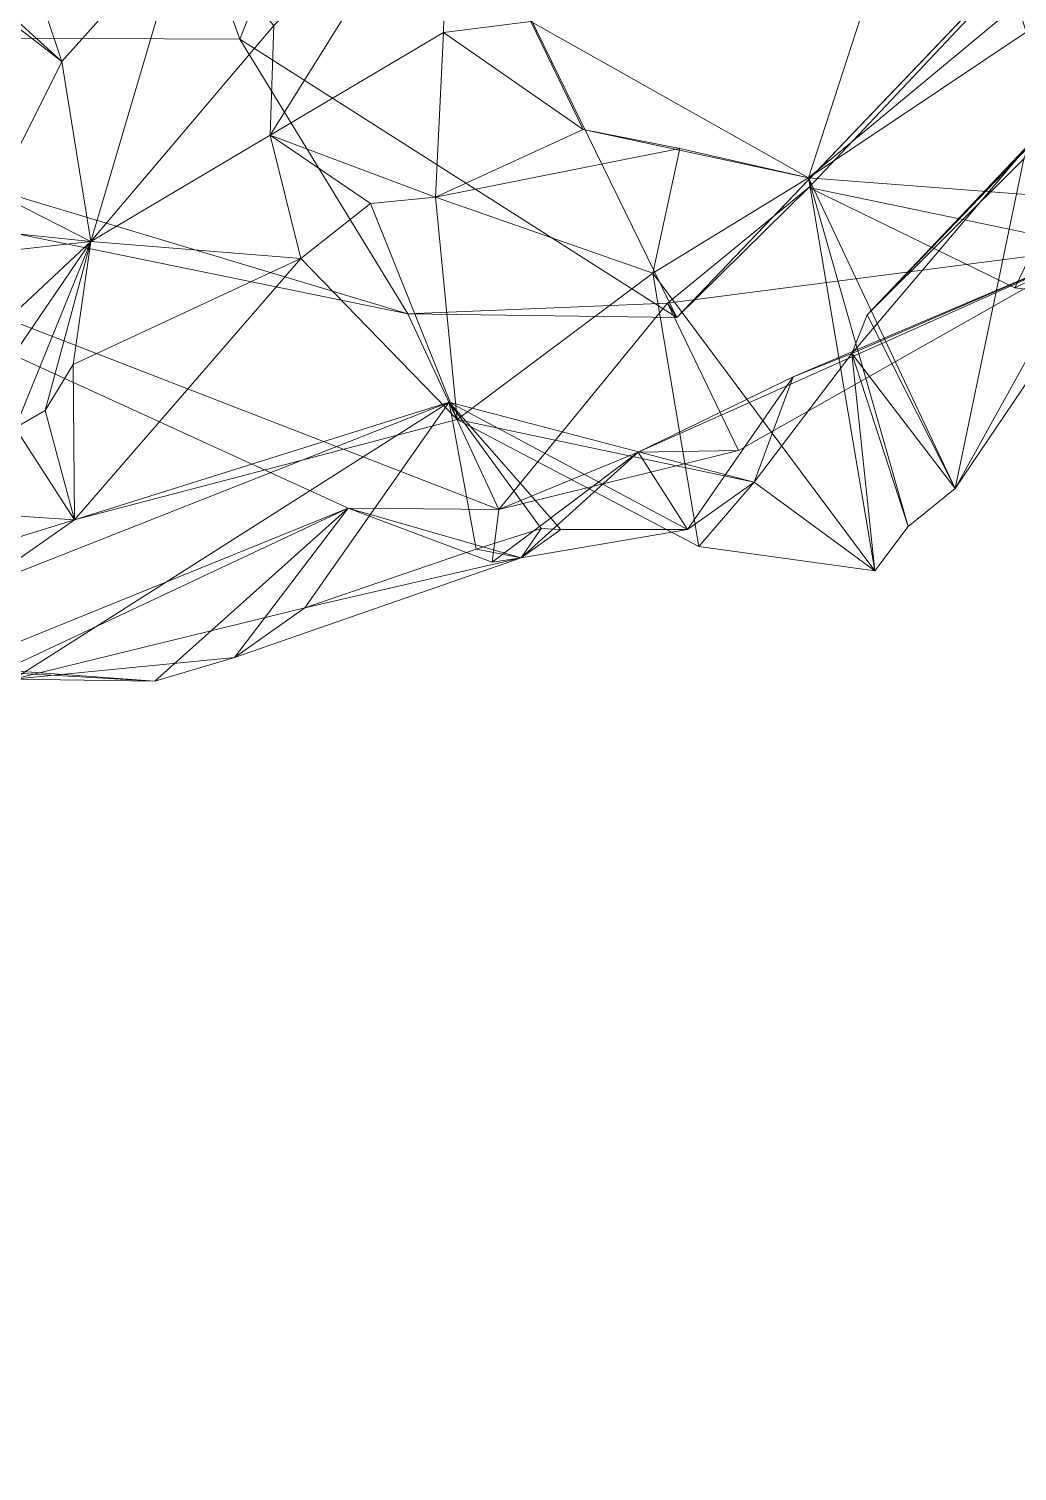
# Model space of a CAD drawing. Extents: x 8150 to 8561, y 2087 to 2332.
# Drawn here: x 8357.4 to 8415.8, y 2090.6 to 2175.9 of the extents above; entities that cross this region are included whole.
import ezdxf

# ---------------------------------------------------------------- set-up
doc = ezdxf.new("R2010")
doc.units = 0
doc.header["$MEASUREMENT"] = 0
doc.linetypes.add('CONTINUOUS2', pattern=[0])

msp = doc.modelspace()

# ---------------------------------------------------------------- linework, layer by layer
at = {"color": 7, "linetype": 'CONTINUOUS', "lineweight": 0}
msp.add_line((8395.687, 2158.784, -1175), (8434.349, 2199.258, -1150), dxfattribs=at)
at = {"color": 2, "linetype": 'CONTINUOUS2', "lineweight": 0}
for points in [[(8347.406, 2209.456, -1375), (8343.373, 2188.442, -1375), (8359.336, 2173.93, -1350), (8347.406, 2209.456, -1375)], [(8359.336, 2173.93, -1350), (8366.583, 2182.051, -1350), (8347.406, 2209.456, -1375), (8359.336, 2173.93, -1350)], [(8316.589, 2193.097, -1175.832), (8361.208, 2199.188, -1162.171), (8325.118, 2175.448, -1181.786), (8316.589, 2193.097, -1175.832)], [(8325.118, 2175.448, -1181.786), (8361.208, 2199.188, -1162.171), (8369.866, 2175.261, -1175), (8325.118, 2175.448, -1181.786)], [(8377.813, 2195.42, -1167.739), (8369.866, 2175.261, -1175), (8361.208, 2199.188, -1162.171), (8377.813, 2195.42, -1167.739)], [(8434.349, 2199.258, -1150), (8395.687, 2158.784, -1175), (8377.813, 2195.42, -1167.739), (8434.349, 2199.258, -1150)], [(8403.492, 2166.476, -1200), (8395.687, 2158.784, -1175), (8434.349, 2199.258, -1150), (8403.492, 2166.476, -1200)], [(8415.679, 2160.537, -1200), (8403.492, 2166.476, -1200), (8434.349, 2199.258, -1150), (8415.679, 2160.537, -1200)], [(8434.349, 2199.258, -1150), (8437.443, 2157.845, -1200), (8415.679, 2160.537, -1200), (8434.349, 2199.258, -1150)], [(8377.813, 2195.42, -1167.739), (8395.687, 2158.784, -1175), (8369.866, 2175.261, -1175), (8377.813, 2195.42, -1167.739)], [(8343.373, 2188.442, -1375), (8343.866, 2185.904, -1375), (8359.336, 2173.93, -1350), (8343.373, 2188.442, -1375)], [(8387.068, 2176.3, -1323.778), (8403.474, 2167.059, -1300), (8410.405, 2188.363, -1320.383), (8387.068, 2176.3, -1323.778)], [(8415.85, 2177.332, -1304.975), (8410.405, 2188.363, -1320.383), (8403.474, 2167.059, -1300), (8415.85, 2177.332, -1304.975)], [(8355.444, 2166.144, -1350), (8359.336, 2173.93, -1350), (8343.866, 2185.904, -1375), (8355.444, 2166.144, -1350)], [(8382.161, 2186.437, -1339.118), (8371.882, 2176.064, -1336.988), (8371.657, 2169.578, -1325), (8382.161, 2186.437, -1339.118)], [(8371.657, 2169.578, -1325), (8381.895, 2175.657, -1325), (8382.161, 2186.437, -1339.118), (8371.657, 2169.578, -1325)], [(8387.068, 2176.3, -1323.778), (8382.161, 2186.437, -1339.118), (8381.895, 2175.657, -1325), (8387.068, 2176.3, -1323.778)], [(8366.583, 2182.051, -1350), (8359.336, 2173.93, -1350), (8361.062, 2163.288, -1325), (8366.583, 2182.051, -1350)], [(8361.062, 2163.288, -1325), (8371.882, 2176.064, -1336.988), (8366.583, 2182.051, -1350), (8361.062, 2163.288, -1325)], [(8403.474, 2167.059, -1300), (8416.342, 2175.664, -1300), (8415.85, 2177.332, -1304.975), (8403.474, 2167.059, -1300)], [(8371.657, 2169.578, -1325), (8371.882, 2176.064, -1336.988), (8361.062, 2163.288, -1325), (8371.657, 2169.578, -1325)], [(8381.423, 2165.902, -1300), (8381.895, 2175.657, -1325), (8371.657, 2169.578, -1325), (8381.423, 2165.902, -1300)], [(8381.895, 2175.657, -1325), (8381.423, 2165.902, -1300), (8390.161, 2169.911, -1305.881), (8381.895, 2175.657, -1325)], [(8387.068, 2176.3, -1323.778), (8381.895, 2175.657, -1325), (8390.161, 2169.911, -1305.881), (8387.068, 2176.3, -1323.778)], [(8387.068, 2176.3, -1323.778), (8390.161, 2169.911, -1305.881), (8403.474, 2167.059, -1300), (8387.068, 2176.3, -1323.778)], [(8423.525, 2165.515, -1285.09), (8416.342, 2175.664, -1300), (8403.474, 2167.059, -1300), (8423.525, 2165.515, -1285.09)], [(8369.866, 2175.261, -1175), (8379.801, 2159.003, -1191.648), (8325.118, 2175.448, -1181.786), (8369.866, 2175.261, -1175)], [(8327.922, 2169.638, -1198.182), (8325.118, 2175.448, -1181.786), (8379.801, 2159.003, -1191.648), (8327.922, 2169.638, -1198.182)], [(8395.687, 2158.784, -1175), (8379.801, 2159.003, -1191.648), (8369.866, 2175.261, -1175), (8395.687, 2158.784, -1175)], [(8355.444, 2166.144, -1350), (8361.062, 2163.288, -1325), (8359.336, 2173.93, -1350), (8355.444, 2166.144, -1350)], [(8327.922, 2169.638, -1198.182), (8379.801, 2159.003, -1191.648), (8385.171, 2147.434, -1217.661), (8327.922, 2169.638, -1198.182)], [(8385.171, 2147.434, -1217.661), (8376.266, 2147.516, -1225), (8327.922, 2169.638, -1198.182), (8385.171, 2147.434, -1217.661)], [(8327.922, 2169.638, -1198.182), (8376.266, 2147.516, -1225), (8345.461, 2135.017, -1225), (8327.922, 2169.638, -1198.182)], [(8361.062, 2163.288, -1325), (8373.47, 2162.286, -1300), (8371.657, 2169.578, -1325), (8361.062, 2163.288, -1325)], [(8377.591, 2165.54, -1300), (8371.657, 2169.578, -1325), (8373.47, 2162.286, -1300), (8377.591, 2165.54, -1300)], [(8377.591, 2165.54, -1300), (8381.423, 2165.902, -1300), (8371.657, 2169.578, -1325), (8377.591, 2165.54, -1300)], [(8395.882, 2168.794, -1300), (8390.161, 2169.911, -1305.881), (8381.423, 2165.902, -1300), (8395.882, 2168.794, -1300)], [(8403.474, 2167.059, -1300), (8390.161, 2169.911, -1305.881), (8395.882, 2168.794, -1300), (8403.474, 2167.059, -1300)], [(8381.423, 2165.902, -1300), (8394.269, 2161.422, -1287.751), (8395.882, 2168.794, -1300), (8381.423, 2165.902, -1300)], [(8395.882, 2168.794, -1300), (8394.269, 2161.422, -1287.751), (8403.474, 2167.059, -1300), (8395.882, 2168.794, -1300)], [(8416.6, 2169.124, -1248.049), (8406.94, 2158.949, -1250), (8406.047, 2156.667, -1250), (8416.6, 2169.124, -1248.049)], [(8416.6, 2169.124, -1248.049), (8406.047, 2156.667, -1250), (8420.542, 2162.923, -1225), (8416.6, 2169.124, -1248.049)], [(8416.464, 2168.872, -1250), (8406.94, 2158.949, -1250), (8416.6, 2169.124, -1248.049), (8416.464, 2168.872, -1250)], [(8416.464, 2168.872, -1250), (8416.208, 2168.168, -1264.917), (8406.94, 2158.949, -1250), (8416.464, 2168.872, -1250)], [(8406.94, 2158.949, -1250), (8416.208, 2168.168, -1264.917), (8412.146, 2148.678, -1275), (8406.94, 2158.949, -1250)], [(8412.146, 2148.678, -1275), (8416.208, 2168.168, -1264.917), (8422.16, 2166.741, -1275), (8412.146, 2148.678, -1275)], [(8407.402, 2143.8, -1275), (8403.474, 2167.059, -1300), (8394.269, 2161.422, -1287.751), (8407.402, 2143.8, -1275)], [(8407.402, 2143.8, -1275), (8409.379, 2146.437, -1275), (8403.474, 2167.059, -1300), (8407.402, 2143.8, -1275)], [(8403.474, 2167.059, -1300), (8409.379, 2146.437, -1275), (8412.146, 2148.678, -1275), (8403.474, 2167.059, -1300)], [(8403.474, 2167.059, -1300), (8412.146, 2148.678, -1275), (8423.525, 2165.515, -1285.09), (8403.474, 2167.059, -1300)], [(8355.444, 2166.144, -1350), (8354.169, 2163.996, -1350), (8361.062, 2163.288, -1325), (8355.444, 2166.144, -1350)], [(8403.492, 2166.476, -1200), (8395.137, 2159.629, -1200.871), (8395.687, 2158.784, -1175), (8403.492, 2166.476, -1200)], [(8403.492, 2166.476, -1200), (8420.542, 2162.923, -1225), (8395.137, 2159.629, -1200.871), (8403.492, 2166.476, -1200)], [(8415.679, 2160.537, -1200), (8420.542, 2162.923, -1225), (8403.492, 2166.476, -1200), (8415.679, 2160.537, -1200)], [(8422.16, 2166.741, -1275), (8423.525, 2165.515, -1285.09), (8412.146, 2148.678, -1275), (8422.16, 2166.741, -1275)], [(8377.591, 2165.54, -1300), (8373.47, 2162.286, -1300), (8382.703, 2152.751, -1276.986), (8377.591, 2165.54, -1300)], [(8381.423, 2165.902, -1300), (8377.591, 2165.54, -1300), (8382.703, 2152.751, -1276.986), (8381.423, 2165.902, -1300)], [(8394.269, 2161.422, -1287.751), (8381.423, 2165.902, -1300), (8382.703, 2152.751, -1276.986), (8394.269, 2161.422, -1287.751)], [(8354.169, 2163.996, -1350), (8351.753, 2162.251, -1350), (8361.062, 2163.288, -1325), (8354.169, 2163.996, -1350)], [(8349.736, 2152.697, -1341.651), (8351.593, 2149.417, -1327.335), (8361.062, 2163.288, -1325), (8349.736, 2152.697, -1341.651)], [(8361.062, 2163.288, -1325), (8351.753, 2162.251, -1350), (8349.736, 2152.697, -1341.651), (8361.062, 2163.288, -1325)], [(8351.593, 2149.417, -1327.335), (8356.578, 2152.272, -1300), (8361.062, 2163.288, -1325), (8351.593, 2149.417, -1327.335)], [(8361.062, 2163.288, -1325), (8356.578, 2152.272, -1300), (8358.353, 2153.286, -1300), (8361.062, 2163.288, -1325)], [(8358.353, 2153.286, -1300), (8360.001, 2156.013, -1300), (8361.062, 2163.288, -1325), (8358.353, 2153.286, -1300)], [(8361.062, 2163.288, -1325), (8360.001, 2156.013, -1300), (8373.47, 2162.286, -1300), (8361.062, 2163.288, -1325)], [(8399.35, 2150.927, -1212.601), (8420.542, 2162.923, -1225), (8393.419, 2150.819, -1225), (8399.35, 2150.927, -1212.601)], [(8402.575, 2155.278, -1250), (8393.419, 2150.819, -1225), (8420.542, 2162.923, -1225), (8402.575, 2155.278, -1250)], [(8399.35, 2150.927, -1212.601), (8395.137, 2159.629, -1200.871), (8420.542, 2162.923, -1225), (8399.35, 2150.927, -1212.601)], [(8420.542, 2162.923, -1225), (8406.047, 2156.667, -1250), (8402.575, 2155.278, -1250), (8420.542, 2162.923, -1225)], [(8420.542, 2162.923, -1225), (8415.679, 2160.537, -1200), (8437.443, 2157.845, -1200), (8420.542, 2162.923, -1225)], [(8360.001, 2156.013, -1300), (8360.098, 2146.832, -1275), (8373.47, 2162.286, -1300), (8360.001, 2156.013, -1300)], [(8360.098, 2146.832, -1275), (8382.703, 2152.751, -1276.986), (8373.47, 2162.286, -1300), (8360.098, 2146.832, -1275)], [(8382.703, 2152.751, -1276.986), (8396.993, 2145.25, -1275), (8394.269, 2161.422, -1287.751), (8382.703, 2152.751, -1276.986)], [(8394.269, 2161.422, -1287.751), (8396.993, 2145.25, -1275), (8407.402, 2143.8, -1275), (8394.269, 2161.422, -1287.751)], [(8395.687, 2158.784, -1175), (8395.137, 2159.629, -1200.871), (8379.801, 2159.003, -1191.648), (8395.687, 2158.784, -1175)], [(8379.801, 2159.003, -1191.648), (8395.137, 2159.629, -1200.871), (8385.171, 2147.434, -1217.661), (8379.801, 2159.003, -1191.648)], [(8399.35, 2150.927, -1212.601), (8385.171, 2147.434, -1217.661), (8395.137, 2159.629, -1200.871), (8399.35, 2150.927, -1212.601)], [(8406.94, 2158.949, -1250), (8412.146, 2148.678, -1275), (8406.047, 2156.667, -1250), (8406.94, 2158.949, -1250)], [(8360.001, 2156.013, -1300), (8358.353, 2153.286, -1300), (8360.098, 2146.832, -1275), (8360.001, 2156.013, -1300)], [(8402.575, 2155.278, -1250), (8406.047, 2156.667, -1250), (8400.262, 2149.041, -1266.366), (8402.575, 2155.278, -1250)], [(8407.402, 2143.8, -1275), (8400.262, 2149.041, -1266.366), (8406.047, 2156.667, -1250), (8407.402, 2143.8, -1275)], [(8407.402, 2143.8, -1275), (8406.047, 2156.667, -1250), (8409.379, 2146.437, -1275), (8407.402, 2143.8, -1275)], [(8412.146, 2148.678, -1275), (8409.379, 2146.437, -1275), (8406.047, 2156.667, -1250), (8412.146, 2148.678, -1275)], [(8402.575, 2155.278, -1250), (8396.333, 2146.246, -1250), (8393.419, 2150.819, -1225), (8402.575, 2155.278, -1250)], [(8396.333, 2146.246, -1250), (8402.575, 2155.278, -1250), (8400.262, 2149.041, -1266.366), (8396.333, 2146.246, -1250)], [(8360.098, 2146.832, -1275), (8354.25, 2142.74, -1268.079), (8382.229, 2153.774, -1259.166), (8360.098, 2146.832, -1275)], [(8382.229, 2153.774, -1259.166), (8354.25, 2142.74, -1268.079), (8356.481, 2137.401, -1255.558), (8382.229, 2153.774, -1259.166)], [(8356.481, 2137.401, -1255.558), (8373.713, 2141.613, -1250), (8382.229, 2153.774, -1259.166), (8356.481, 2137.401, -1255.558)], [(8358.353, 2153.286, -1300), (8356.578, 2152.272, -1300), (8360.098, 2146.832, -1275), (8358.353, 2153.286, -1300)], [(8382.703, 2152.751, -1276.986), (8360.098, 2146.832, -1275), (8382.229, 2153.774, -1259.166), (8382.703, 2152.751, -1276.986)], [(8373.713, 2141.613, -1250), (8383.826, 2145.088, -1250), (8382.229, 2153.774, -1259.166), (8373.713, 2141.613, -1250)], [(8382.229, 2153.774, -1259.166), (8383.826, 2145.088, -1250), (8387.686, 2146.308, -1250), (8382.229, 2153.774, -1259.166)], [(8400.262, 2149.041, -1266.366), (8382.229, 2153.774, -1259.166), (8396.333, 2146.246, -1250), (8400.262, 2149.041, -1266.366)], [(8382.229, 2153.774, -1259.166), (8400.262, 2149.041, -1266.366), (8382.703, 2152.751, -1276.986), (8382.229, 2153.774, -1259.166)], [(8388.844, 2146.246, -1250), (8396.333, 2146.246, -1250), (8382.229, 2153.774, -1259.166), (8388.844, 2146.246, -1250)], [(8387.686, 2146.308, -1250), (8388.844, 2146.246, -1250), (8382.229, 2153.774, -1259.166), (8387.686, 2146.308, -1250)], [(8400.262, 2149.041, -1266.366), (8396.993, 2145.25, -1275), (8382.703, 2152.751, -1276.986), (8400.262, 2149.041, -1266.366)], [(8352.347, 2147.326, -1286.62), (8360.098, 2146.832, -1275), (8356.578, 2152.272, -1300), (8352.347, 2147.326, -1286.62)], [(8384.789, 2144.319, -1225), (8385.171, 2147.434, -1217.661), (8393.419, 2150.819, -1225), (8384.789, 2144.319, -1225)], [(8384.789, 2144.319, -1225), (8393.419, 2150.819, -1225), (8386.5, 2144.571, -1237.286), (8384.789, 2144.319, -1225)], [(8399.35, 2150.927, -1212.601), (8393.419, 2150.819, -1225), (8385.171, 2147.434, -1217.661), (8399.35, 2150.927, -1212.601)], [(8396.333, 2146.246, -1250), (8386.5, 2144.571, -1237.286), (8393.419, 2150.819, -1225), (8396.333, 2146.246, -1250)], [(8400.262, 2149.041, -1266.366), (8407.402, 2143.8, -1275), (8396.993, 2145.25, -1275), (8400.262, 2149.041, -1266.366)], [(8355.618, 2137.82, -1246.155), (8345.461, 2135.017, -1225), (8376.266, 2147.516, -1225), (8355.618, 2137.82, -1246.155)], [(8353, 2144.627, -1277.421), (8360.098, 2146.832, -1275), (8352.347, 2147.326, -1286.62), (8353, 2144.627, -1277.421)], [(8376.266, 2147.516, -1225), (8364.834, 2137.289, -1250), (8355.618, 2137.82, -1246.155), (8376.266, 2147.516, -1225)], [(8369.544, 2138.679, -1250), (8364.834, 2137.289, -1250), (8376.266, 2147.516, -1225), (8369.544, 2138.679, -1250)], [(8386.5, 2144.571, -1237.286), (8369.544, 2138.679, -1250), (8376.266, 2147.516, -1225), (8386.5, 2144.571, -1237.286)], [(8385.171, 2147.434, -1217.661), (8384.789, 2144.319, -1225), (8376.266, 2147.516, -1225), (8385.171, 2147.434, -1217.661)], [(8376.266, 2147.516, -1225), (8384.789, 2144.319, -1225), (8386.5, 2144.571, -1237.286), (8376.266, 2147.516, -1225)], [(8354.25, 2142.74, -1268.079), (8360.098, 2146.832, -1275), (8353, 2144.627, -1277.421), (8354.25, 2142.74, -1268.079)], [(8386.5, 2144.571, -1237.286), (8387.686, 2146.308, -1250), (8383.826, 2145.088, -1250), (8386.5, 2144.571, -1237.286)], [(8388.844, 2146.246, -1250), (8387.686, 2146.308, -1250), (8386.5, 2144.571, -1237.286), (8388.844, 2146.246, -1250)], [(8396.333, 2146.246, -1250), (8388.844, 2146.246, -1250), (8386.5, 2144.571, -1237.286), (8396.333, 2146.246, -1250)], [(8386.5, 2144.571, -1237.286), (8383.826, 2145.088, -1250), (8373.713, 2141.613, -1250), (8386.5, 2144.571, -1237.286)], [(8386.5, 2144.571, -1237.286), (8373.713, 2141.613, -1250), (8369.544, 2138.679, -1250), (8386.5, 2144.571, -1237.286)], [(8369.544, 2138.679, -1250), (8373.713, 2141.613, -1250), (8356.481, 2137.401, -1255.558), (8369.544, 2138.679, -1250)], [(8355.937, 2137.924, -1250), (8355.618, 2137.82, -1246.155), (8364.834, 2137.289, -1250), (8355.937, 2137.924, -1250)], [(8364.834, 2137.289, -1250), (8356.481, 2137.401, -1255.558), (8355.937, 2137.924, -1250), (8364.834, 2137.289, -1250)], [(8356.481, 2137.401, -1255.558), (8364.834, 2137.289, -1250), (8369.544, 2138.679, -1250), (8356.481, 2137.401, -1255.558)]]:
    msp.add_3dface(points, dxfattribs=at)

doc.saveas('drawing.dxf')
